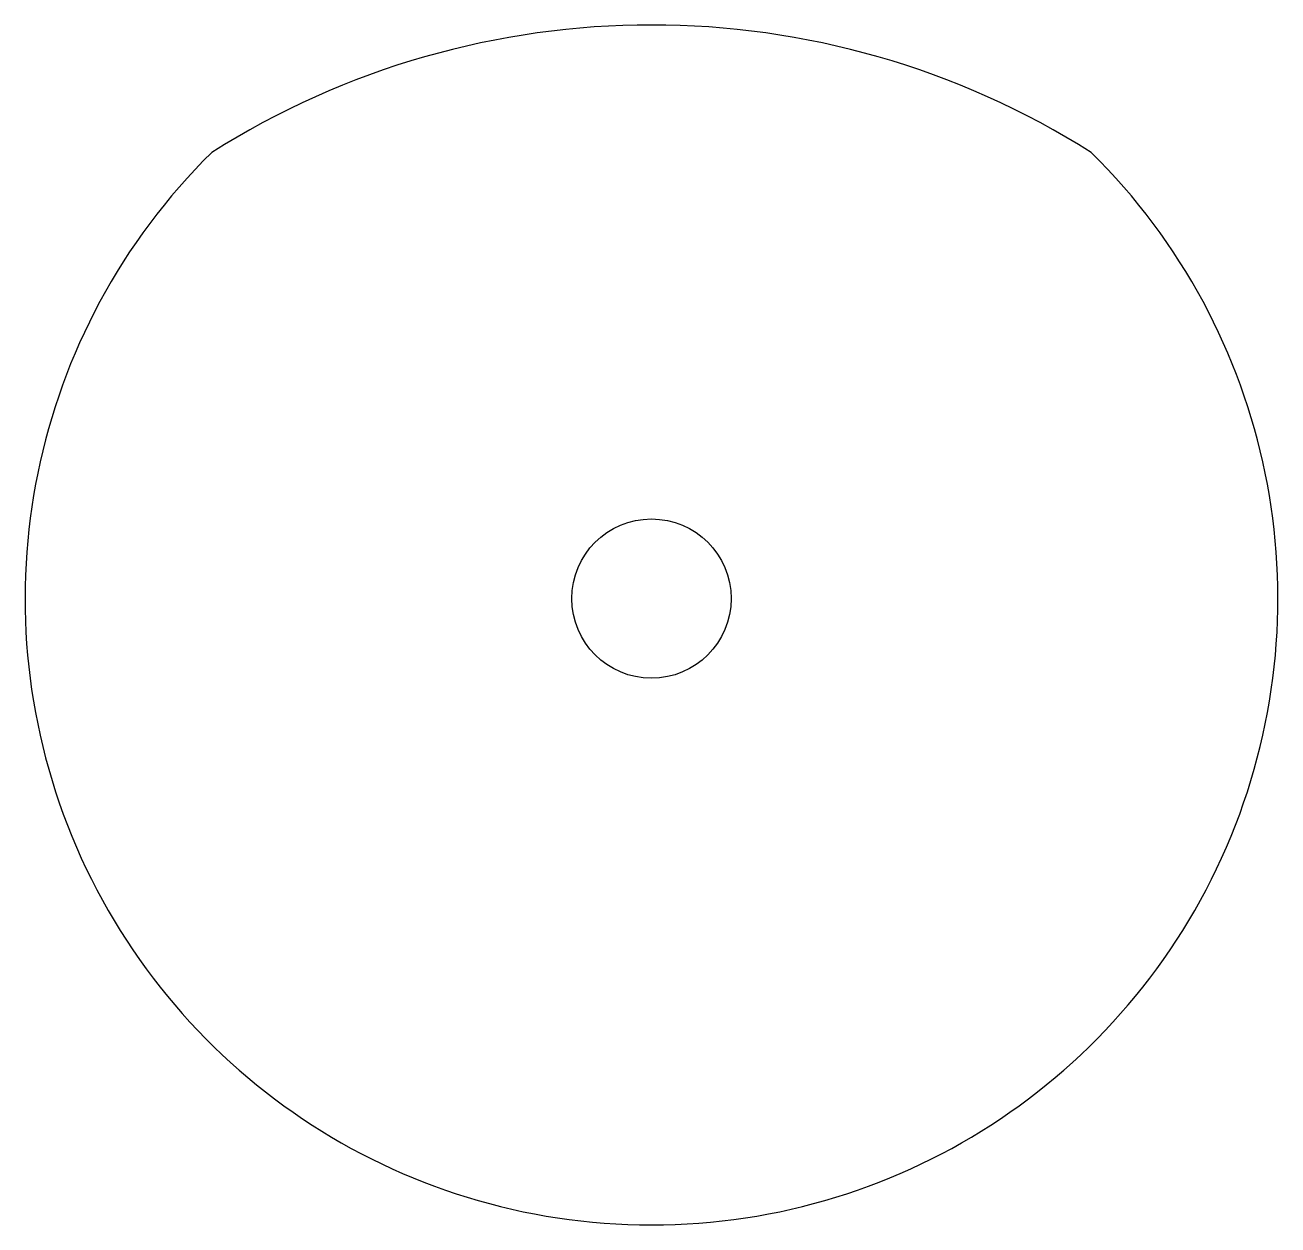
# Model space of a CAD drawing. Header units: inches. Extents: x 8.8 to 28.4, y 1.7 to 20.5.
import ezdxf

# ---------------------------------------------------------------- set-up
doc = ezdxf.new("R2010")
doc.units = ezdxf.units.IN
doc.header["$MEASUREMENT"] = 0

msp = doc.modelspace()

# ---------------------------------------------------------------- linework, layer by layer
msp.add_circle((18.614, 11.507), 1.25)
for centre, radius, start, end in [((18.614, 7.605), 12.903, 57.671, 122.329), ((18.614, 11.507), 9.829, 134.5878, 45.4122)]:
    msp.add_arc(centre, radius, start, end)

doc.saveas('drawing.dxf')
